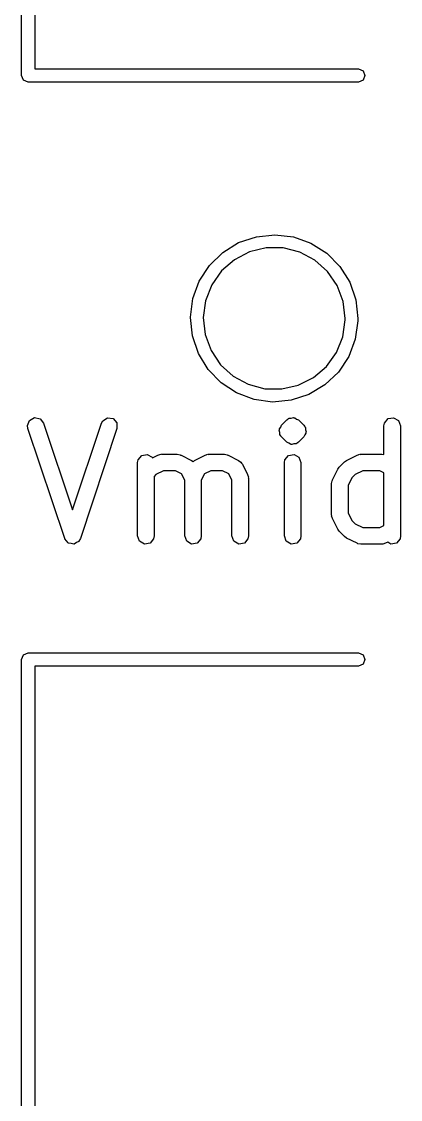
# Model space of a CAD drawing. Extents: x 59.1 to 151.1, y -119.5 to -80.2.
# Drawn here: x 102.86 to 106.3, y -108.95 to -99.16 of the extents above; entities that cross this region are included whole.
import ezdxf

# ---------------------------------------------------------------- set-up
doc = ezdxf.new("R2010")
doc.units = 0
doc.layers.add('BLACK', color=7, linetype='CONTINUOUS')

msp = doc.modelspace()

# ---------------------------------------------------------------- linework, layer by layer
at = {"layer": 'BLACK', "linetype": 'CONTINUOUS'}
for p, q in [((102.86, -99.648), (102.86, -87.048)), ((102.98, -87.108), (102.98, -99.588)), ((102.878, -99.6904), (102.86, -99.648)), ((102.98, -99.588), (105.92, -99.588)), ((105.92, -99.588), (105.962, -99.6056)), ((105.962, -99.6056), (105.98, -99.648)), ((105.98, -99.648), (105.962, -99.6904)), ((102.92, -99.708), (102.878, -99.6904)), ((105.92, -99.708), (102.92, -99.708)), ((105.962, -99.6904), (105.92, -99.708)), ((104.832, -101.166), (104.993, -101.112)), ((104.993, -101.112), (105.161, -101.094)), ((105.161, -101.094), (105.33, -101.114)), ((105.33, -101.114), (105.489, -101.171)), ((104.688, -101.255), (104.832, -101.166)), ((105.082, -101.214), (104.931, -101.25)), ((105.237, -101.214), (105.082, -101.214)), ((105.387, -101.252), (105.237, -101.214)), ((105.489, -101.171), (105.632, -101.262)), ((104.567, -101.374), (104.688, -101.255)), ((104.794, -101.321), (104.677, -101.423)), ((104.931, -101.25), (104.794, -101.321)), ((105.524, -101.325), (105.387, -101.252)), ((105.64, -101.428), (105.524, -101.325)), ((105.632, -101.262), (105.752, -101.382)), ((104.475, -101.516), (104.567, -101.374)), ((104.677, -101.423), (104.588, -101.549)), ((105.727, -101.555), (105.64, -101.428)), ((105.752, -101.382), (105.841, -101.526)), ((104.417, -101.675), (104.475, -101.516)), ((105.841, -101.526), (105.897, -101.686)), ((104.588, -101.549), (104.532, -101.694)), ((105.782, -101.7), (105.727, -101.555)), ((104.396, -101.843), (104.417, -101.675)), ((104.532, -101.694), (104.511, -101.847)), ((105.801, -101.854), (105.782, -101.7)), ((105.897, -101.686), (105.916, -101.854)), ((104.396, -101.847), (104.396, -101.843)), ((104.413, -102.012), (104.396, -101.847)), ((104.511, -101.847), (104.528, -102.001)), ((105.779, -102.021), (105.801, -101.868)), ((105.801, -101.868), (105.801, -101.854)), ((105.916, -101.875), (105.892, -102.043)), ((105.916, -101.854), (105.916, -101.875)), ((104.466, -102.173), (104.413, -102.012)), ((104.528, -102.001), (104.582, -102.147)), ((105.721, -102.165), (105.779, -102.021)), ((105.892, -102.043), (105.832, -102.201)), ((104.554, -102.318), (104.466, -102.173)), ((104.582, -102.147), (104.668, -102.275)), ((105.631, -102.29), (105.721, -102.165)), ((105.832, -102.201), (105.738, -102.343)), ((104.668, -102.275), (104.783, -102.38)), ((105.513, -102.391), (105.631, -102.29)), ((104.672, -102.44), (104.554, -102.318)), ((104.783, -102.38), (104.919, -102.453)), ((105.374, -102.461), (105.513, -102.391)), ((105.738, -102.343), (105.615, -102.459)), ((104.813, -102.532), (104.672, -102.44)), ((104.919, -102.453), (105.069, -102.493)), ((105.069, -102.493), (105.223, -102.495)), ((105.223, -102.495), (105.374, -102.461)), ((105.615, -102.459), (105.47, -102.546)), ((104.972, -102.591), (104.813, -102.532)), ((105.14, -102.614), (104.972, -102.591)), ((105.309, -102.598), (105.14, -102.614)), ((105.47, -102.546), (105.309, -102.598)), ((102.914, -102.828), (102.933, -102.781)), ((102.933, -102.781), (102.978, -102.756)), ((102.978, -102.756), (103.029, -102.766)), ((103.029, -102.766), (103.06, -102.807)), ((103.585, -102.807), (103.597, -102.784)), ((103.597, -102.784), (103.641, -102.757)), ((103.641, -102.757), (103.692, -102.764)), ((103.692, -102.764), (103.726, -102.803)), ((103.726, -102.803), (103.727, -102.854)), ((105.222, -102.825), (105.27, -102.777)), ((105.27, -102.777), (105.278, -102.772)), ((105.278, -102.772), (105.28, -102.769)), ((105.28, -102.769), (105.283, -102.768)), ((105.283, -102.768), (105.285, -102.765)), ((105.283, -102.768), (105.283, -102.768)), ((105.285, -102.765), (105.287, -102.765)), ((105.287, -102.765), (105.291, -102.762)), ((105.291, -102.762), (105.31, -102.761)), ((105.31, -102.761), (105.329, -102.756)), ((105.329, -102.756), (105.332, -102.757)), ((105.332, -102.757), (105.336, -102.757)), ((105.336, -102.757), (105.339, -102.758)), ((105.339, -102.758), (105.342, -102.758)), ((105.342, -102.758), (105.358, -102.769)), ((105.358, -102.769), (105.376, -102.777)), ((105.376, -102.777), (105.423, -102.825)), ((106.157, -102.805), (106.19, -102.765)), ((106.19, -102.765), (106.24, -102.757)), ((106.24, -102.757), (106.285, -102.782)), ((106.285, -102.782), (106.302, -102.83)), ((102.918, -102.854), (102.914, -102.828)), ((103.252, -103.854), (102.918, -102.854)), ((103.06, -102.807), (103.323, -103.593)), ((103.323, -103.593), (103.585, -102.807)), ((103.727, -102.854), (103.394, -103.854)), ((105.2, -102.871), (105.203, -102.865)), ((105.205, -102.89), (105.2, -102.871)), ((105.203, -102.859), (105.214, -102.843)), ((105.203, -102.865), (105.203, -102.859)), ((105.207, -102.91), (105.205, -102.89)), ((105.214, -102.843), (105.222, -102.825)), ((105.423, -102.825), (105.429, -102.833)), ((105.429, -102.833), (105.432, -102.835)), ((105.432, -102.835), (105.433, -102.838)), ((105.443, -102.897), (105.432, -102.913)), ((105.433, -102.838), (105.438, -102.846)), ((105.438, -102.846), (105.44, -102.866)), ((105.44, -102.866), (105.445, -102.885)), ((105.445, -102.885), (105.442, -102.891)), ((105.442, -102.891), (105.443, -102.897)), ((106.152, -102.83), (106.157, -102.805)), ((106.152, -103.092), (106.152, -102.83)), ((106.302, -102.83), (106.302, -103.83)), ((105.213, -102.918), (105.207, -102.91)), ((105.214, -102.921), (105.213, -102.918)), ((105.216, -102.923), (105.214, -102.921)), ((105.222, -102.931), (105.216, -102.923)), ((105.27, -102.979), (105.222, -102.931)), ((105.287, -102.987), (105.27, -102.979)), ((105.303, -102.998), (105.287, -102.987)), ((105.307, -102.998), (105.303, -102.998)), ((105.31, -102.999), (105.307, -102.998)), ((105.313, -102.999), (105.31, -102.999)), ((105.316, -103), (105.313, -102.999)), ((105.335, -102.995), (105.316, -103)), ((105.354, -102.994), (105.335, -102.995)), ((105.358, -102.991), (105.354, -102.994)), ((105.36, -102.991), (105.358, -102.991)), ((105.362, -102.988), (105.36, -102.991)), ((105.366, -102.987), (105.362, -102.988)), ((105.362, -102.988), (105.362, -102.988)), ((105.368, -102.984), (105.366, -102.987)), ((105.376, -102.979), (105.368, -102.984)), ((105.423, -102.931), (105.376, -102.979)), ((105.432, -102.913), (105.423, -102.931)), ((103.952, -103.099), (104.002, -103.09)), ((104.002, -103.09), (104.047, -103.116)), ((104.049, -103.121), (104.099, -103.097)), ((104.099, -103.097), (104.124, -103.089)), ((104.124, -103.089), (104.128, -103.09)), ((104.128, -103.09), (104.132, -103.089)), ((104.132, -103.089), (104.275, -103.089)), ((104.275, -103.089), (104.301, -103.093)), ((104.301, -103.093), (104.304, -103.096)), ((104.304, -103.096), (104.309, -103.097)), ((104.309, -103.097), (104.404, -103.144)), ((104.432, -103.144), (104.527, -103.097)), ((104.527, -103.097), (104.552, -103.089)), ((104.552, -103.089), (104.557, -103.09)), ((104.557, -103.09), (104.561, -103.089)), ((104.561, -103.089), (104.704, -103.089)), ((104.704, -103.089), (104.729, -103.093)), ((104.729, -103.093), (104.733, -103.096)), ((104.733, -103.096), (104.737, -103.097)), ((104.737, -103.097), (104.832, -103.144)), ((105.285, -103.099), (105.336, -103.09)), ((105.336, -103.09), (105.38, -103.116)), ((105.813, -103.144), (105.908, -103.097)), ((105.908, -103.097), (105.933, -103.089)), ((105.933, -103.089), (105.938, -103.09)), ((105.938, -103.09), (105.942, -103.089)), ((105.942, -103.089), (106.132, -103.089)), ((106.132, -103.089), (106.152, -103.092)), ((103.914, -103.164), (103.919, -103.138)), ((103.914, -103.83), (103.914, -103.164)), ((103.919, -103.138), (103.952, -103.099)), ((104.047, -103.116), (104.049, -103.121)), ((104.404, -103.144), (104.418, -103.155)), ((104.418, -103.155), (104.424, -103.152)), ((104.424, -103.152), (104.432, -103.144)), ((104.832, -103.144), (104.853, -103.16)), ((104.853, -103.16), (104.858, -103.17)), ((104.858, -103.17), (104.866, -103.178)), ((104.866, -103.178), (104.914, -103.273)), ((105.248, -103.164), (105.252, -103.138)), ((105.248, -103.83), (105.248, -103.164)), ((105.252, -103.138), (105.285, -103.099)), ((105.38, -103.116), (105.398, -103.164)), ((105.398, -103.164), (105.398, -103.83)), ((105.746, -103.206), (105.793, -103.158)), ((105.793, -103.158), (105.812, -103.145)), ((105.812, -103.145), (105.813, -103.144)), ((104.081, -103.273), (104.064, -103.29)), ((104.064, -103.29), (104.064, -103.83)), ((104.15, -103.239), (104.081, -103.273)), ((104.257, -103.239), (104.15, -103.239)), ((104.314, -103.267), (104.257, -103.239)), ((104.343, -103.324), (104.314, -103.267)), ((104.521, -103.267), (104.493, -103.324)), ((104.578, -103.239), (104.521, -103.267)), ((104.686, -103.239), (104.578, -103.239)), ((104.743, -103.267), (104.686, -103.239)), ((104.771, -103.324), (104.743, -103.267)), ((104.914, -103.273), (104.921, -103.298)), ((105.684, -103.321), (105.732, -103.225)), ((105.732, -103.225), (105.745, -103.207)), ((105.745, -103.207), (105.746, -103.206)), ((105.891, -103.273), (105.86, -103.303)), ((105.959, -103.239), (105.891, -103.273)), ((106.114, -103.239), (105.959, -103.239)), ((106.152, -103.258), (106.114, -103.239)), ((106.152, -103.736), (106.152, -103.258)), ((104.343, -103.83), (104.343, -103.324)), ((104.493, -103.324), (104.493, -103.83)), ((104.771, -103.83), (104.771, -103.324)), ((104.921, -103.298), (104.92, -103.302)), ((104.92, -103.302), (104.921, -103.307)), ((104.921, -103.307), (104.921, -103.83)), ((105.676, -103.354), (105.681, -103.329)), ((105.676, -103.64), (105.676, -103.354)), ((105.681, -103.329), (105.684, -103.325)), ((105.684, -103.325), (105.684, -103.321)), ((105.86, -103.303), (105.826, -103.372)), ((105.826, -103.372), (105.826, -103.622)), ((105.678, -103.644), (105.676, -103.64)), ((105.677, -103.648), (105.678, -103.644)), ((105.684, -103.673), (105.677, -103.648)), ((105.732, -103.769), (105.684, -103.673)), ((105.826, -103.622), (105.86, -103.691)), ((105.733, -103.77), (105.732, -103.769)), ((105.746, -103.788), (105.733, -103.77)), ((105.86, -103.691), (105.891, -103.721)), ((105.891, -103.721), (105.959, -103.755)), ((105.959, -103.755), (106.114, -103.755)), ((106.114, -103.755), (106.152, -103.736)), ((103.253, -103.856), (103.252, -103.854)), ((103.253, -103.858), (103.253, -103.856)), ((103.269, -103.876), (103.253, -103.858)), ((103.283, -103.894), (103.269, -103.876)), ((103.379, -103.88), (103.358, -103.891)), ((103.38, -103.878), (103.379, -103.88)), ((103.381, -103.877), (103.38, -103.878)), ((103.394, -103.854), (103.381, -103.877)), ((103.932, -103.879), (103.914, -103.83)), ((103.976, -103.904), (103.932, -103.879)), ((104.06, -103.856), (104.027, -103.895)), ((104.064, -103.83), (104.06, -103.856)), ((104.36, -103.879), (104.343, -103.83)), ((104.405, -103.904), (104.36, -103.879)), ((104.488, -103.856), (104.455, -103.895)), ((104.493, -103.83), (104.488, -103.856)), ((104.789, -103.879), (104.771, -103.83)), ((104.833, -103.904), (104.789, -103.879)), ((104.917, -103.856), (104.884, -103.895)), ((104.921, -103.83), (104.917, -103.856)), ((105.265, -103.879), (105.248, -103.83)), ((105.31, -103.904), (105.265, -103.879)), ((105.393, -103.856), (105.36, -103.895)), ((105.398, -103.83), (105.393, -103.856)), ((105.793, -103.836), (105.746, -103.788)), ((105.795, -103.836), (105.793, -103.836)), ((105.813, -103.85), (105.795, -103.836)), ((105.908, -103.897), (105.813, -103.85)), ((106.298, -103.856), (106.265, -103.895)), ((106.302, -103.83), (106.298, -103.856)), ((103.286, -103.895), (103.283, -103.894)), ((103.287, -103.896), (103.286, -103.895)), ((103.31, -103.9), (103.287, -103.896)), ((103.334, -103.905), (103.31, -103.9)), ((103.336, -103.904), (103.334, -103.905)), ((103.338, -103.904), (103.336, -103.904)), ((103.358, -103.891), (103.338, -103.904)), ((104.027, -103.895), (103.976, -103.904)), ((104.455, -103.895), (104.405, -103.904)), ((104.884, -103.895), (104.833, -103.904)), ((105.36, -103.895), (105.31, -103.904)), ((105.913, -103.898), (105.908, -103.897)), ((105.916, -103.901), (105.913, -103.898)), ((105.942, -103.905), (105.916, -103.901)), ((106.132, -103.905), (105.942, -103.905)), ((106.136, -103.904), (106.132, -103.905)), ((106.141, -103.905), (106.136, -103.904)), ((106.166, -103.897), (106.141, -103.905)), ((106.186, -103.888), (106.166, -103.897)), ((106.214, -103.904), (106.186, -103.888)), ((106.265, -103.895), (106.214, -103.904)), ((102.86, -104.952), (102.878, -104.91)), ((102.86, -117.552), (102.86, -104.952)), ((102.878, -104.91), (102.92, -104.892)), ((102.92, -104.892), (105.92, -104.892)), ((105.92, -104.892), (105.962, -104.91)), ((105.962, -104.91), (105.98, -104.952)), ((105.98, -104.952), (105.962, -104.994)), ((105.92, -105.012), (102.98, -105.012)), ((102.98, -105.012), (102.98, -117.492)), ((105.962, -104.994), (105.92, -105.012))]:
    msp.add_line(p, q, dxfattribs=at)

doc.saveas('drawing.dxf')
